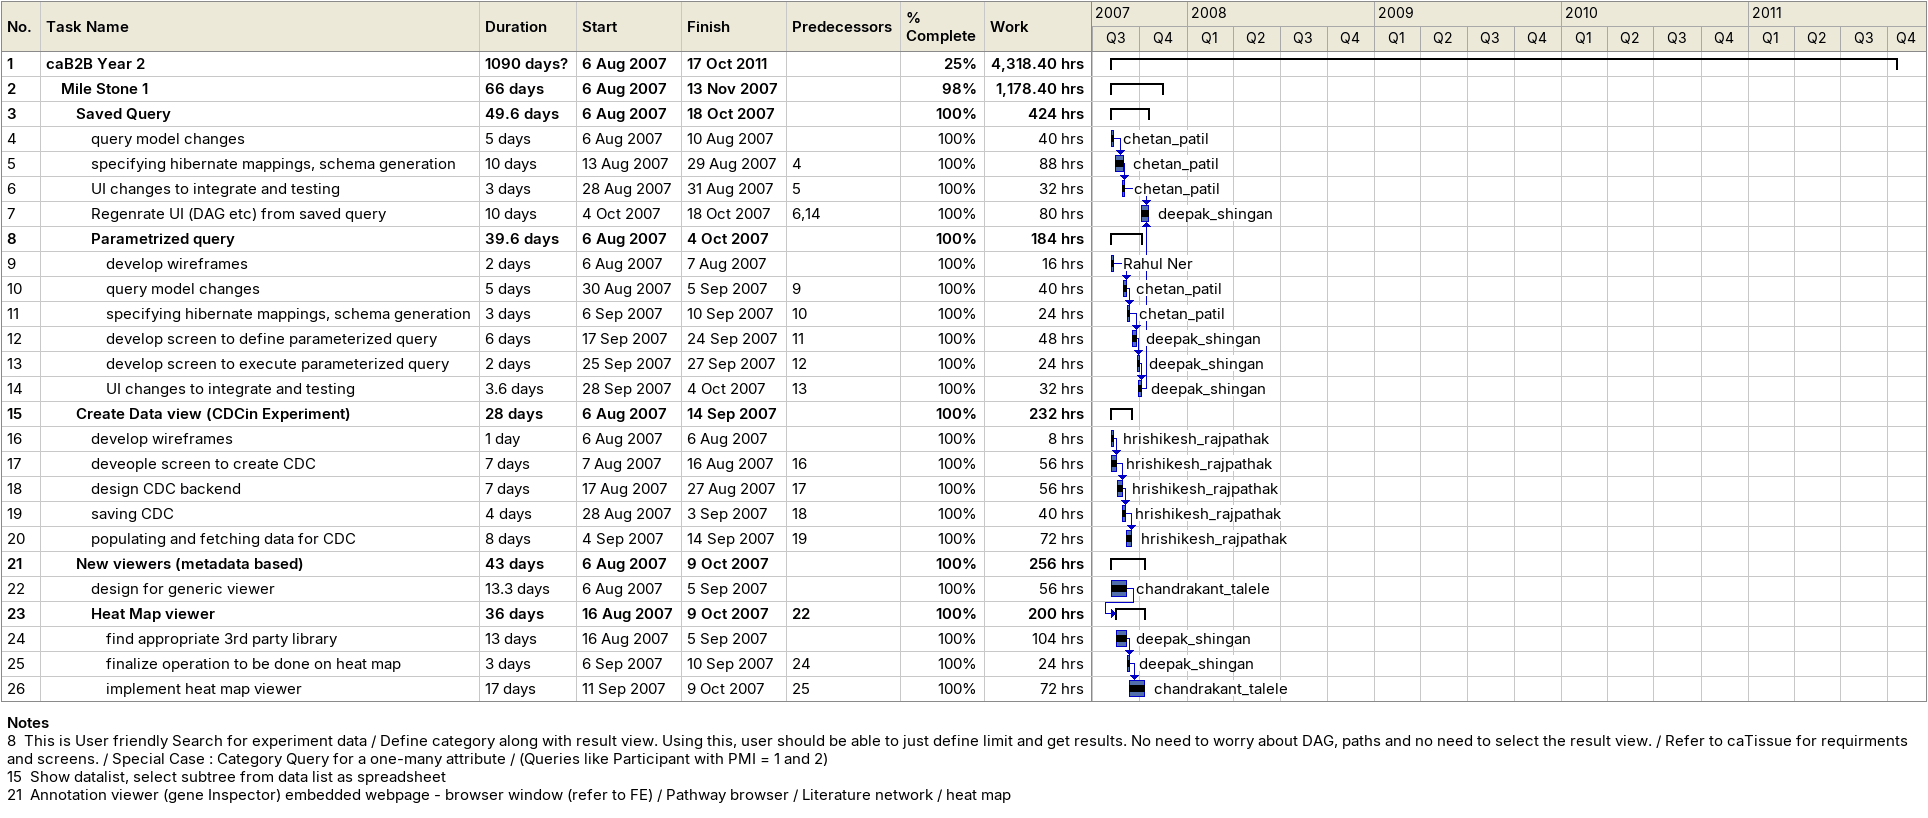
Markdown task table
| ID | Level | Task | Duration | Start | Finish | Predecessors | Resources | % complete | Work (h) |
|---|---|---|---|---|---|---|---|---|---|
| 1 | 1 | **caB2B Year 2** | 1090d? | 2007-08-06 | 2011-10-17 |  |  | 25 | 4318.40 |
| 2 | 2 | **Mile Stone 1** | 66d | 2007-08-06 | 2007-11-13 |  |  | 98 | 1178.40 |
| 3 | 3 | **Saved Query** | 49.6d | 2007-08-06 | 2007-10-18 |  |  | 100 | 424 |
| 4 | 4 | query model changes | 5d | 2007-08-06 | 2007-08-10 |  | chetan_patil | 100 | 40 |
| 5 | 4 | specifying hibernate mappings, schema generation | 10d | 2007-08-13 | 2007-08-29 | 4 | chetan_patil | 100 | 88 |
| 6 | 4 | UI changes to integrate and testing | 3d | 2007-08-28 | 2007-08-31 | 5 | chetan_patil | 100 | 32 |
| 7 | 4 | Regenrate UI (DAG etc) from saved query | 10d | 2007-10-04 | 2007-10-18 | 6, 14 | deepak_shingan | 100 | 80 |
| 8 | 4 | **Parametrized query** | 39.6d | 2007-08-06 | 2007-10-04 |  |  | 100 | 184 |
| 9 | 5 | develop wireframes | 2d | 2007-08-06 | 2007-08-07 |  | Rahul Ner | 100 | 16 |
| 10 | 5 | query model changes | 5d | 2007-08-30 | 2007-09-05 | 9 | chetan_patil | 100 | 40 |
| 11 | 5 | specifying hibernate mappings, schema generation | 3d | 2007-09-06 | 2007-09-10 | 10 | chetan_patil | 100 | 24 |
| 12 | 5 | develop screen to define parameterized query | 6d | 2007-09-17 | 2007-09-24 | 11 | deepak_shingan | 100 | 48 |
| 13 | 5 | develop screen to execute parameterized query | 2d | 2007-09-25 | 2007-09-27 | 12 | deepak_shingan | 100 | 24 |
| 14 | 5 | UI changes to integrate and testing | 3.6d | 2007-09-28 | 2007-10-04 | 13 | deepak_shingan | 100 | 32 |
| 15 | 3 | **Create Data view (CDCin Experiment)** | 28d | 2007-08-06 | 2007-09-14 |  |  | 100 | 232 |
| 16 | 4 | develop wireframes | 1d | 2007-08-06 | 2007-08-06 |  | hrishikesh_rajpathak | 100 | 8 |
| 17 | 4 | deveople screen to create CDC | 7d | 2007-08-07 | 2007-08-16 | 16 | hrishikesh_rajpathak | 100 | 56 |
| 18 | 4 | design CDC backend | 7d | 2007-08-17 | 2007-08-27 | 17 | hrishikesh_rajpathak | 100 | 56 |
| 19 | 4 | saving CDC | 4d | 2007-08-28 | 2007-09-03 | 18 | hrishikesh_rajpathak | 100 | 40 |
| 20 | 4 | populating and fetching data for CDC | 8d | 2007-09-04 | 2007-09-14 | 19 | hrishikesh_rajpathak | 100 | 72 |
| 21 | 3 | **New viewers (metadata based)** | 43d | 2007-08-06 | 2007-10-09 |  |  | 100 | 256 |
| 22 | 4 | design for generic viewer | 13.3d | 2007-08-06 | 2007-09-05 |  | chandrakant_talele | 100 | 56 |
| 23 | 4 | **Heat Map viewer** | 36d | 2007-08-16 | 2007-10-09 | 22 |  | 100 | 200 |
| 24 | 5 | find appropriate 3rd party library | 13d | 2007-08-16 | 2007-09-05 |  | deepak_shingan | 100 | 104 |
| 25 | 5 | finalize operation to be done on heat map | 3d | 2007-09-06 | 2007-09-10 | 24 | deepak_shingan | 100 | 24 |
| 26 | 5 | implement heat map viewer | 17d | 2007-09-11 | 2007-10-09 | 25 | chandrakant_talele | 100 | 72 |

Notes
- 8: This is User friendly Search for experiment data / Define category along with result view. Using this, user should be able to just define limit and get results. No need to worry about DAG, paths and no need to select the result view. / Refer to caTissue for requirments and screens. / Special Case : Category Query for a one-many attribute / (Queries like Participant with PMI = 1 and 2)
- 15: Show datalist, select subtree from data list as spreadsheet
- 21: Annotation viewer (gene Inspector) embedded webpage - browser window (refer to FE) / Pathway browser / Literature network / heat map
